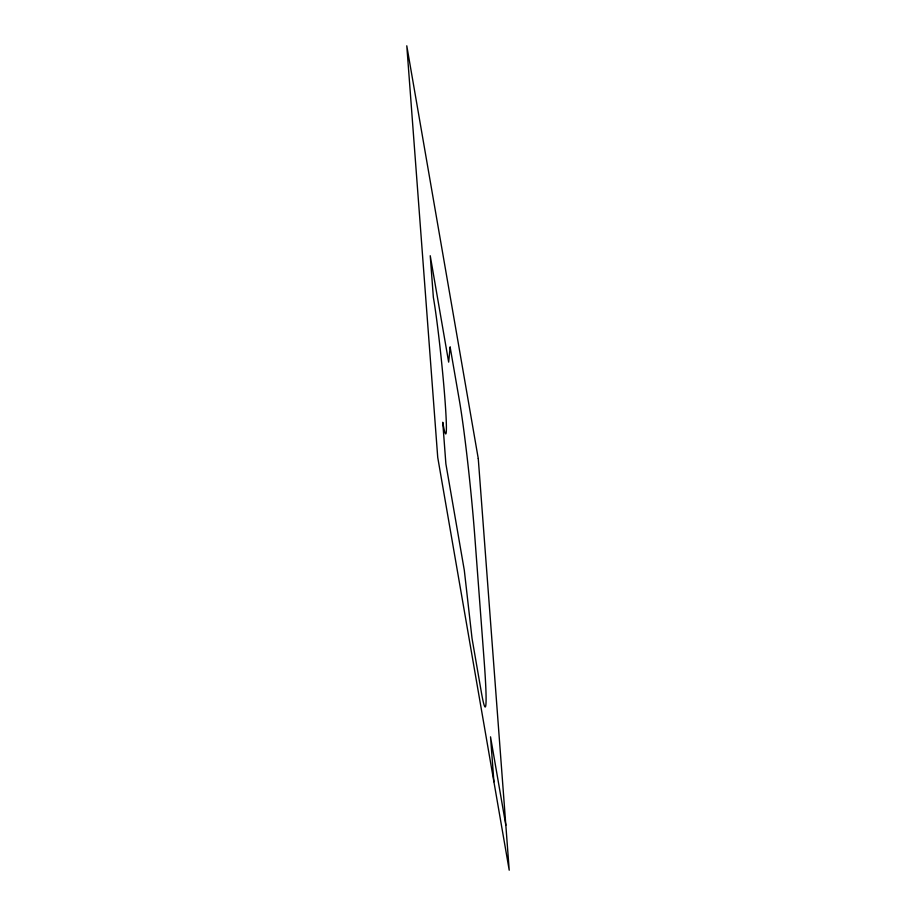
<?xml version="1.0" encoding="UTF-8"?>
<svg xmlns="http://www.w3.org/2000/svg" width="916" height="916" viewBox="0 0 916 916"><rect width="100%" height="100%" fill="white"/><g stroke="black" fill="none" stroke-linecap="round" stroke-linejoin="round"><path stroke-width="1.37" d="M505.838 825.247L490.529 736.83L493.907 781.783M450.134 347.084L448.657 362.118L430.234 255.724L433.36 297.356A74.505 3.275 84.1 0 1 444.97 399.708A74.505 3.275 84.1 0 1 442.749 422.253L445.886 463.885L464.309 570.29L472.049 638.521L481.266 691.717A99.34 4.374 84.1 0 0 484.209 661.65L474.82 536.753A99.34 4.374 84.1 0 0 459.351 400.281L450.134 347.084M478.267 458.572L406.784 45.8L437.733 457.428L509.216 870.2L478.267 458.572"/></g></svg>
